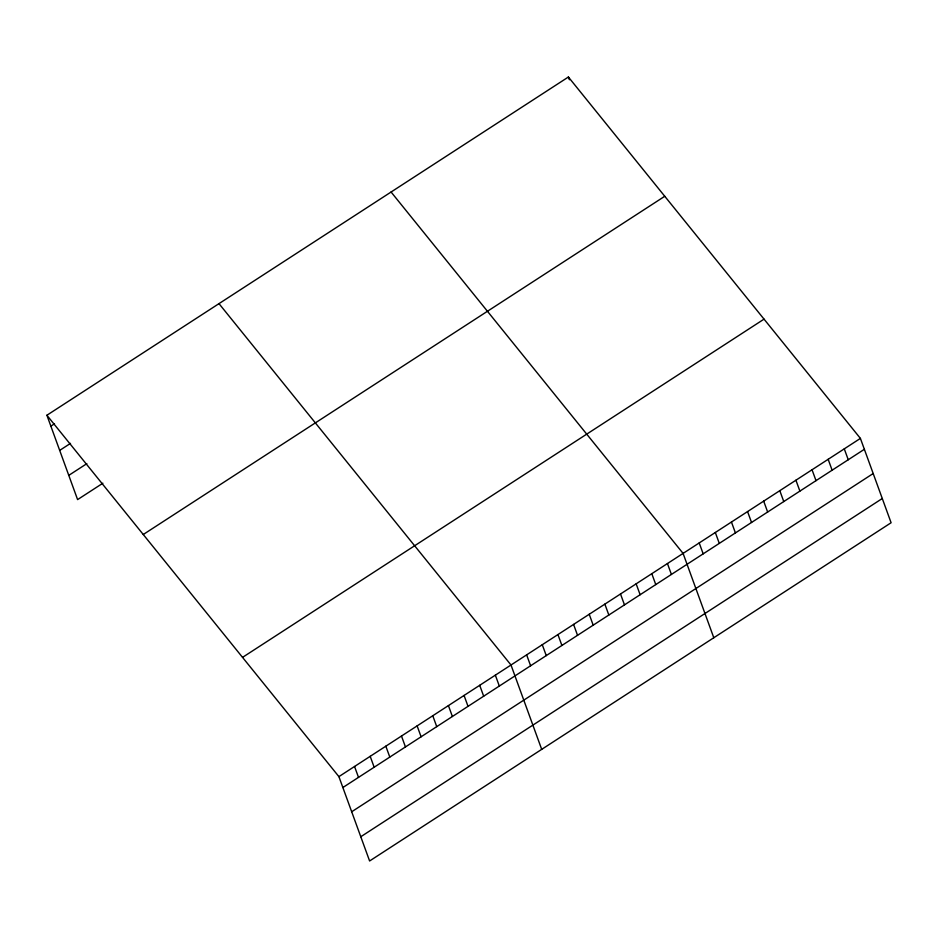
<?xml version="1.0" encoding="UTF-8"?>
<svg xmlns="http://www.w3.org/2000/svg" width="938" height="938" viewBox="0 0 938 938"><rect width="100%" height="100%" fill="white"/><g stroke="black" fill="none" stroke-linecap="round" stroke-linejoin="round"><path stroke-width="1.41" d="M46.9 415.253L568.393 77.022L860.404 438.398L891.1 522.747L369.607 860.978L338.899 776.629L46.9 415.253L77.596 499.602L102.875 483.211M50.863 426.145L54.474 423.812M59.692 450.392L70.514 443.369M68.779 475.367L86.835 463.653M143.256 534.508L664.761 196.277M242.543 657.374L764.036 319.143M338.899 776.629L860.404 438.398M342.874 787.521L864.367 449.29M351.691 811.769L873.184 473.538M360.778 836.743L882.283 498.512M391.087 192.02L683.087 553.397L713.795 637.746M219 303.642L510.999 665.007L541.695 749.356M844.282 448.856L848.245 459.749M828.16 459.303L832.123 470.196M812.038 469.762L816.013 480.655M795.928 480.221L799.891 491.113M779.806 490.668L783.769 501.56M763.684 501.127L767.647 512.019M747.563 511.573L751.537 522.478M731.452 522.032L735.415 532.925M568.393 77.022L569.389 79.742M715.331 532.491L719.294 543.383M699.209 542.938L703.172 553.842M667.446 563.539L671.409 574.443M651.804 573.693L655.768 584.585M636.152 583.835L640.126 594.727M620.51 593.989L624.474 604.881M604.869 604.131L608.832 615.023M589.216 614.273L593.191 625.177M573.575 624.427L577.538 635.319M557.934 634.569L561.897 645.461M542.281 644.723L546.256 655.615M526.64 654.865L530.603 665.757M495.346 675.161L499.321 686.053M479.705 685.303L483.668 696.207M464.064 695.457L468.027 706.349M448.423 705.599L452.386 716.491M432.77 715.741L436.733 726.645M417.129 725.895L421.092 736.787M401.487 736.037L405.451 746.941M385.835 746.191L389.798 757.083M370.193 756.333L374.156 767.225M354.552 766.487L358.515 777.379"/></g></svg>
